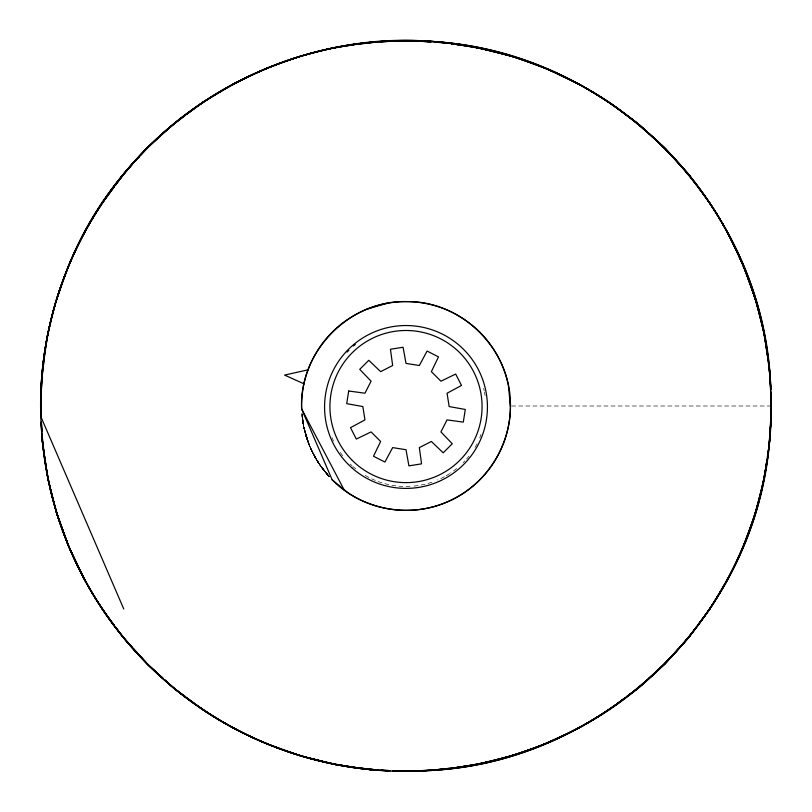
<?xml version="1.0" encoding="UTF-8"?>
<svg xmlns="http://www.w3.org/2000/svg" width="812" height="812" viewBox="0 0 812 812"><rect width="100%" height="100%" fill="white"/><g stroke="black" fill="none" stroke-linecap="round" stroke-linejoin="round"><path stroke-width="0.61" stroke-dasharray="4.06 3.04" d="M479.77 437.881L480.968 434.369M511.641 406L771.4 406M302.003 414.029L303.607 426.371L309.555 445.95L318.375 462.749L329.144 476.553M302.013 413.602C303.444 436.704 313.199 459.166 328.84 476.197C313.361 459.399 303.718 437.252 302.044 414.475M314.691 456.618L319.197 463.997L329.073 476.431L319.197 463.997L314.924 457.034M329.002 476.299C318.761 465.428 311.351 452.081 306.611 437.962M326.333 473.477L330.017 477.557M325.967 473.041L328.789 476.268L319.197 463.997L314.285 455.877L315.909 458.75L309.555 445.95L306.439 437.424M329.124 476.096C318.68 464.911 310.732 451.533 306.276 436.876M329.215 476.451L319.197 463.997L311.94 451.299M326.881 474.106C313.523 457.846 304.307 437.942 302.165 416.891M315.909 458.75C308.479 445.747 303.617 431.253 302.115 416.323M313.493 454.385L309.545 445.95L303.779 427.203L301.962 413.501M306.104 436.328L306.286 436.917L303.607 426.371L302.084 416.008M303.779 427.203L309.545 445.95L303.607 426.371L302.663 416.83L303.607 426.371L305.535 434.39M307.18 439.657L303.607 426.371L309.189 445.057M303.607 426.371L308.144 442.378M483.658 388.359L484.145 390.785M484.388 392.003L485.109 395.637M302.308 414.556L303.018 423.113M302.176 414.323L302.582 420.261M328.86 476.339A104.403 104.403 0 0 1 301.942 414.424M477.06 443.788A80.489 80.489 0 0 1 474.604 448.092M468.879 456.232A80.489 80.489 0 0 1 466.514 459.064M464.86 460.891A80.489 80.489 0 0 1 463.144 462.678M456.689 468.524A80.489 80.489 0 0 1 450.711 472.919M449.686 473.599A80.489 80.489 0 0 1 445.453 476.157M444.367 476.756A80.489 80.489 0 0 1 437.638 480.004M431.872 482.216A80.489 80.489 0 0 1 411.268 486.317M410.04 486.388A80.489 80.489 0 0 1 362.852 473.944M355.768 468.889A80.489 80.489 0 0 1 352.936 466.514M352.012 465.692A80.489 80.489 0 0 1 350.205 464.017M342.705 455.715A80.489 80.489 0 0 1 339.081 450.711M333.539 441.038A80.489 80.489 0 0 1 331.996 437.638"/><path stroke-width="1.22" d="M40.986 417.195C38.093 341.72 60.403 265.798 102.19 202.99L123.546 174.194L132.356 164.328M123.759 609L40.762 416.454C37.565 317.187 77.16 217.616 147.632 147.632L174.204 123.546L185.136 115.385M45.015 460.384C28.623 359.594 58.708 252.836 123.546 174.194C188.191 94.994 287.407 44.772 389.73 41.27L379.975 41.818M770.852 422.149L769.634 441.819L766.914 460.16M770.974 418.424L771.359 400.58L769.644 370.181L763.656 331.235L754.886 297.436L743.589 266.163L727.897 233.095M40.996 417.338L41.016 396.043M41.27 389.821C44.548 293.792 88.924 200.391 159.923 135.888C229.096 72.664 323.308 37.403 417.053 40.976M510.098 398.032C513.864 440.683 488.388 483.658 449.28 501.004C410.73 519.01 361.99 510.261 332.179 479.821L301.648 408.984C298.562 351.758 349.82 299.729 406.974 301.607C462.475 300.795 511.661 350.561 510.403 406A104.403 104.403 0 0 1 348.003 492.803L332.179 479.821M40.61 406.365L41.016 397.647M41.3 391.414L41.828 380.209M41.94 377.712L45.046 351.697M41.036 415.094L41.036 397.352M41.331 391.181L41.828 381.295M42.001 377.6L44.183 357.96M769.938 435.638L768.02 455.552L763.818 480.034L755.109 513.854L743.213 546.699M770.669 420.819L770.182 430.705L770.608 422.057M769.938 435.638C761.392 558.961 684.222 674.163 574.277 730.343L542.538 744.929L512.067 755.657L477.283 764.376L456.841 767.441M769.979 435.587C759.717 607.011 612.857 755.962 441.809 769.634L441.068 769.715M770.182 431.852L770.811 420.636M771.014 416.901L771.024 392.247M45.411 349.241L47.634 334.717L55.439 302.977L68.411 266.163C128.509 114.38 299.181 17.265 460.292 45.015M44.548 355.504L45.086 351.84M45.452 349.383L45.817 346.947M46.172 344.491C54.962 291.285 76.176 240.037 107.336 196.037M766.548 462.607L766.183 465.053L766.548 462.607C744.259 630.041 590.943 766.741 422.26 770.832M768.182 451.604L767.817 454.05C771.298 433.628 771.593 412.79 771.004 392.135M768.548 449.158L771.096 420.758L770.974 395.921M703.182 617.942L698.026 624.895C732.992 579.057 756.368 524.329 765.828 467.499C757.789 517.711 737.905 565.629 710.327 608.229L689.632 636.354L679.441 647.814M704.654 615.953L709.81 609L728.252 578.245M102.19 203L113.974 187.105L108.818 194.058M696.554 626.874L688.454 637.796L680.151 646.971L688.454 637.806L696.554 626.874L688.454 637.806L664.368 664.378L640.678 686.069L626.834 696.696M698.026 624.895L709.82 609M671.26 656.918L664.368 664.378L648.798 678.487L664.368 664.378L678.487 648.808L664.378 664.378M672.894 655.101L677.807 649.641M185.126 115.446C158.705 135.066 135.066 158.705 115.446 185.116C196.484 74.755 343.527 19.782 477.283 47.624L512.078 56.332L545.837 68.421L582.519 86.062L612.258 104.383L640.1 125.454L665.82 149.083L689.165 175.057C711.444 202.726 729.907 233.369 743.589 266.163L756.479 302.653L764.376 334.645L766.548 349.008M134.904 161.547L139.146 156.909M140.841 155.051L147.632 147.632M624.834 698.198C558.991 748.481 475.091 774.354 392.389 771.024M354.682 44.548L331.418 48.294L299.932 56.332L266.174 68.421L233.754 83.758L202.99 102.18L187.105 113.964L194.068 108.778M196.047 107.316L202.99 102.18M233.267 84.012L233.754 83.758C268.569 65.945 305.769 52.222 344.501 46.172M367.176 309.088L386.715 303.394M308.073 369.825L284.596 375.083L303.982 383.843M357.178 44.163L377.529 41.96L357.96 44.173M346.957 45.817L349.393 45.452M351.85 45.086L355.504 44.538M449.148 768.548L422.352 770.872M451.594 768.182L454.04 767.817L434.4 769.999L454.334 767.807M465.053 766.193L462.607 766.548C517.599 758.418 570.603 736.748 615.953 704.654C571.963 735.845 520.715 757.048 467.499 765.828M419.916 771.024C343.547 774.272 266.549 752.196 203 709.81L190.353 700.573M394.652 40.986L420.707 41.006M381.305 41.818L391.181 41.331M397.352 41.026L415.896 41.006M393.678 770.974L414.638 770.964M422.047 770.598L430.695 770.182M417.256 771.004L397.352 770.964L414.902 770.974M420.819 770.669L431.101 770.192M395.982 41.016L414.648 41.036L406 40.61M423.164 41.067C595.998 46.193 750.237 188.343 768.294 360.508L767.827 358.021M388.745 770.811C310.803 767.644 234.475 737.834 174.194 688.454L165.151 680.395M422.078 41.26C605.833 45.046 766.802 205.862 770.72 389.628M381.264 770.212L388.735 770.568M397.464 770.974L406.183 771.39M357.787 767.837L377.59 769.999L370.181 769.634C286.788 761.544 206.776 723.715 147.632 664.368L123.546 637.806L115.314 626.762M381.295 770.182L389.943 770.608M360.396 768.182L357.95 767.827L377.6 769.999L362.842 768.548M397.352 770.964L406 771.4M423.245 41.331L431.913 41.808M435.628 42.021C513.275 47.878 588.72 79.921 646.981 131.574M370.181 769.634L357.95 767.817L370.191 769.634L389.922 770.872M349.119 766.569L334.706 764.376L302.795 756.51L266.174 743.579C188.699 711.606 123.16 652.198 83.758 578.245L68.421 545.826L56.332 512.067L47.624 477.283L42.315 441.251M351.596 766.934L355.311 767.472M344.501 765.828C291.285 757.048 240.037 735.845 196.047 704.664C240.037 735.834 291.285 757.048 344.491 765.828L334.706 764.376L299.932 755.667L334.706 764.376L355.504 767.452L351.84 766.914M346.947 766.183L349.383 766.548M460.16 45.086L456.496 44.538C510.728 51.278 562.797 71.832 608.381 101.774L636.506 122.48L646.961 131.788L637.806 123.546L617.942 108.818M462.607 45.452C517.609 53.572 570.613 75.252 615.953 107.346M462.718 45.391L477.283 47.634L512.067 56.343M185.126 696.554L174.194 688.454L165.029 680.304M187.105 698.026L194.058 703.182L174.194 688.454L165.029 680.151L174.194 688.454L188.333 699.061M648.818 133.178C721.969 197.438 766.985 292.361 770.933 389.618M163.192 678.68C139.664 658.522 119.597 634.558 102.18 609L101.876 608.523M162.38 677.868C89.543 613.882 44.893 519.193 41.168 422.382M678.639 163.222L664.368 147.632L648.788 133.432L664.378 147.622L688.454 174.194L709.82 203C739.691 248.878 760.58 301.049 767.462 355.504M680.314 165.049L688.454 174.204L696.564 185.126M131.849 646.961C79.657 588.609 47.522 512.524 41.95 434.43L42.366 441.809L48.263 480.389L57.002 514.209L68.918 547.034M133.503 648.798L147.622 664.378L163.202 678.487L147.622 664.368L123.546 637.806L115.446 626.874M698.026 187.105C724.121 220.681 742.665 259.576 755.657 299.932M113.964 624.895C78.043 577.789 54.353 521.324 45.391 462.799M113.853 624.793C78.997 578.926 55.592 524.298 46.172 467.499M301.648 408.984L344.329 490.235M768.558 362.944L770.02 376.311M44.183 454.05L41.95 433.781M44.538 456.486L45.086 460.16M45.452 462.607L45.817 465.053M766.914 351.515L767.462 355.28M767.827 357.787L769.979 376.22M768.629 362.923L769.999 377.59M510.403 406L508.413 385.751A104.403 104.403 0 0 0 394.338 302.257A104.403 104.403 0 0 0 301.648 408.994M770.172 378.768L770.862 389.79M41.26 422.118L41.808 431.964M770.182 381.295L770.608 389.953L770.152 379.945M40.61 406L41.026 414.648M41.818 430.695L41.392 422.047L41.828 431.284M347.14 352.073A80.489 80.489 0 0 1 348.855 350.287M353.403 346.044A80.489 80.489 0 0 1 355.311 344.44M771.4 406L770.964 414.648L770.984 397.312L771.4 406M348.703 390.998L346.704 403.645L362.842 406.558L364.953 419.895L350.5 427.65L356.316 439.059L371.084 431.923L380.635 441.474L373.5 456.242L384.908 462.048L392.663 447.605L406 449.716L408.913 465.855L421.56 463.845L419.337 447.605L431.365 441.474L443.21 452.822L452.264 443.758L440.916 431.923L447.047 419.895L463.297 422.118L465.296 409.461L449.158 406.558L447.047 393.221L461.5 385.467L455.684 374.058L440.916 381.183L431.365 371.642L438.5 356.874L427.092 351.058L419.337 365.512L406 363.4L403.087 347.262L390.44 349.262L392.663 365.512L380.635 371.642L368.79 360.295L359.736 369.348L371.084 381.183L364.953 393.221L348.703 390.998M646.961 680.151L637.806 688.454L626.884 696.554L637.806 688.454L646.961 680.151M624.895 698.026L617.932 703.192L624.895 698.026M460.16 766.914L456.486 767.462L460.16 766.914M430.705 41.818L422.057 41.392L430.705 41.828M441.819 42.366L434.41 42.001L449.158 43.452L441.809 42.366M454.05 44.183L451.604 43.818L454.05 44.183M83.758 578.245L68.421 545.826L56.343 512.067L68.421 545.826L83.748 578.245M352.306 468.189A81.433 81.433 0 0 0 485.87 422.849A81.433 81.433 0 0 0 379.823 329.855A81.433 81.433 0 0 0 352.306 468.189M352.337 460.465A76.064 76.064 0 0 0 479.516 426.077A76.064 76.064 0 0 0 386.147 333.123A76.064 76.064 0 0 0 352.337 460.465"/></g></svg>
